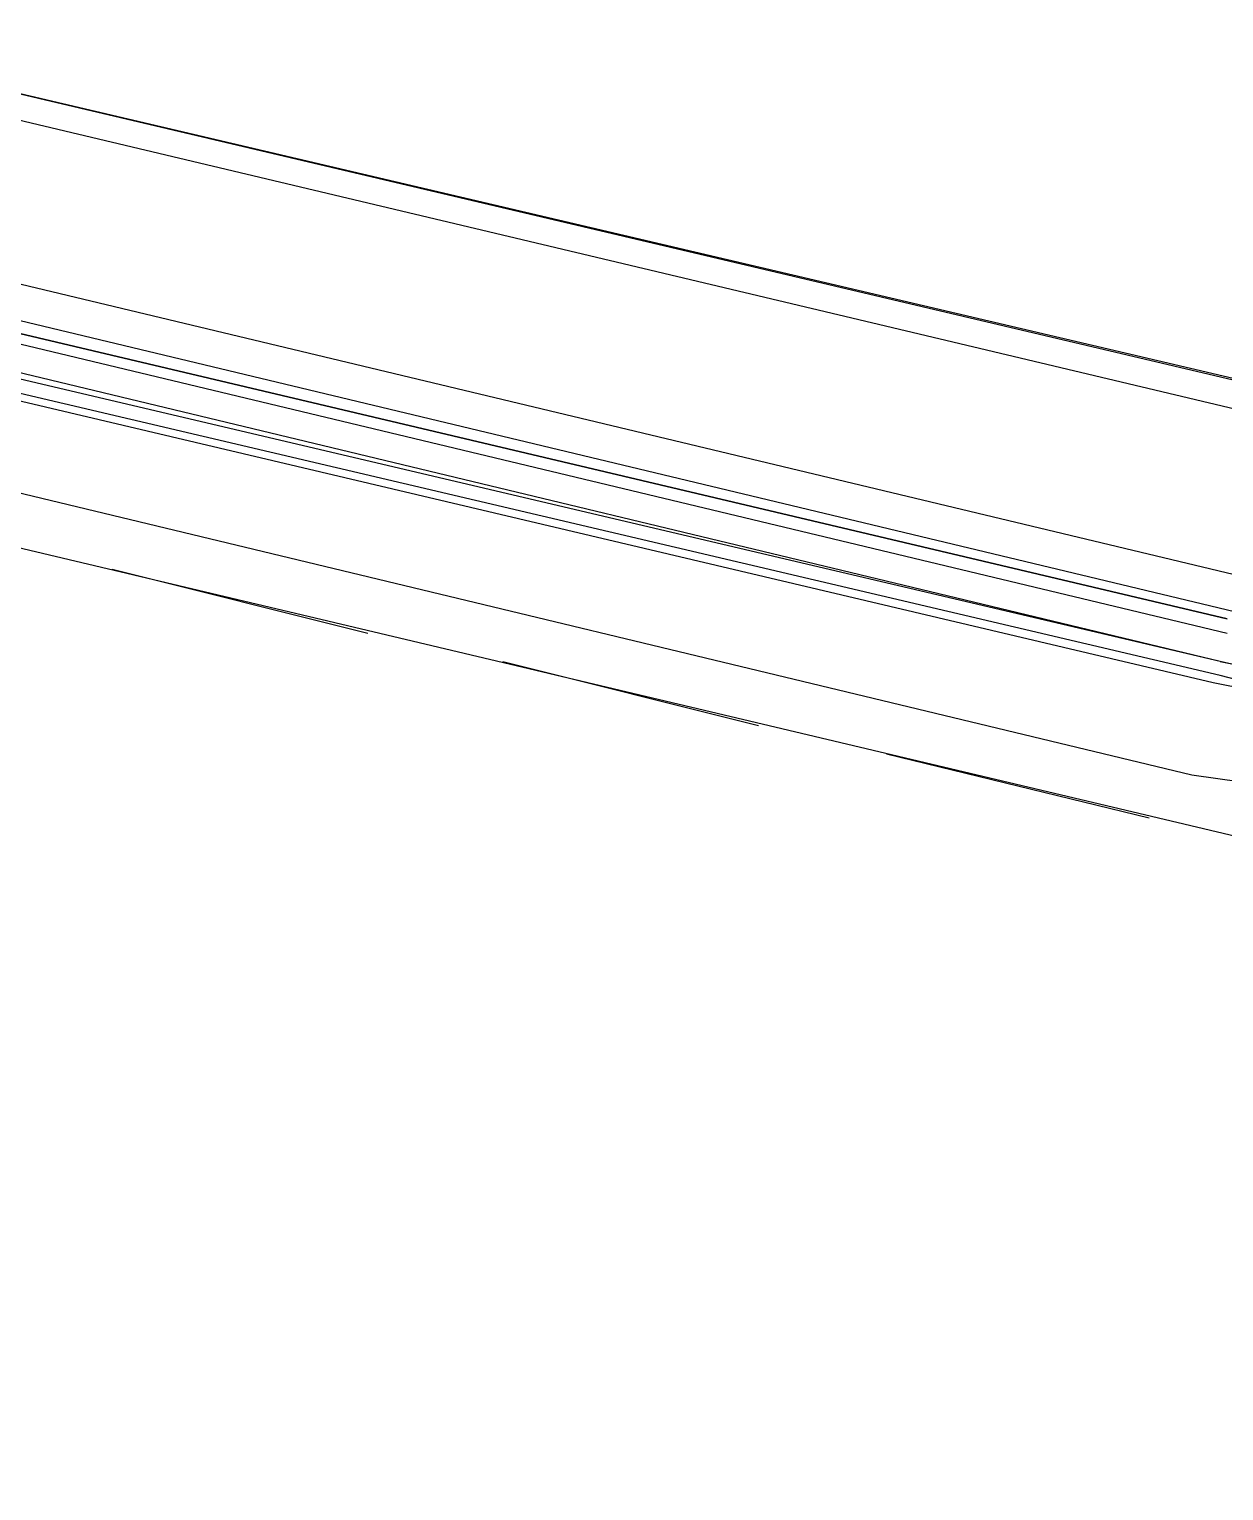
# Model space of a CAD drawing. Header units: feet. Extents: x -84 to 198, y -22 to 181.
# Drawn here: x 124.124 to 126.367, y 126.341 to 129.084 of the extents above; entities that cross this region are included whole.
import ezdxf

# ---------------------------------------------------------------- set-up
doc = ezdxf.new("R2010")
doc.units = ezdxf.units.FT
doc.layers.add('A-LINEA', color=7, linetype='CONTINUOUS')

msp = doc.modelspace()

# ---------------------------------------------------------------- linework, layer by layer
at = {"layer": 'A-LINEA'}
for p, q in [((119.2933, 130.0978), (127.2133, 128.2311)), ((119.6267, 129.9778), (126.8667, 128.2578)), ((119.44, 129.2178), (126.6933, 127.4978)), ((123.28, 128.8044), (126.4, 128.0578)), ((126.36, 127.8978), (123.2533, 128.6444)), ((126.36, 127.8978), (123.24, 128.6311)), ((126.36, 127.8711), (123.24, 128.6044)), ((126.3467, 127.8578), (123.24, 128.5911)), ((126.3067, 127.6844), (123.2, 128.4311)), ((124.28, 128.0711), (124.76, 127.9511)), ((124.28, 128.0711), (124.76, 127.9511)), ((125.0133, 127.8978), (125.4933, 127.7778)), ((125.0133, 127.8978), (125.4933, 127.7778)), ((126.4133, 127.8578), (126.36, 127.8711)), ((126.4133, 127.8444), (126.3467, 127.8578)), ((125.7333, 127.7244), (126.2267, 127.6044)), ((125.7333, 127.7244), (126.2267, 127.6044)), ((126.4, 127.6711), (126.3067, 127.6844))]:
    msp.add_line(p, q, dxfattribs=at)
for points in [[(103.1067, 159.3911), (103.0667, 159.2178), (102.5733, 157.1111), (102.8667, 156.9378), (100.9867, 148.9911), (103.5867, 148.3778), (103.4267, 147.7244), (111.4267, 145.8444), (113.8133, 145.2711), (117.8667, 144.3111), (114.9067, 131.8311), (119.4533, 130.7511), (119.2933, 130.0978), (122, 129.4578), (128.0267, 128.0444), (124.1867, 111.8044), (124.44, 111.7378), (125.7867, 111.4178), (129.48, 110.5511), (135.96, 109.0178), (135.88, 108.6844), (141.96, 107.2578)], [(103.1067, 159.3911), (103.0667, 159.2178), (102.5733, 157.1111), (102.8667, 156.9378), (100.9867, 148.9911), (103.5867, 148.3778), (103.4267, 147.7244), (111.4267, 145.8444), (113.8133, 145.2711), (117.8667, 144.3111), (114.9067, 131.8311), (119.4533, 130.7511), (119.2933, 130.0978), (122, 129.4578), (128.0267, 128.0444), (124.1867, 111.8044), (124.44, 111.7378), (125.7867, 111.4178), (129.48, 110.5511), (135.96, 109.0178), (135.88, 108.6844), (141.96, 107.2578)], [(126.3867, 127.9911), (123.2133, 128.7511), (123.2, 128.7378), (123.2133, 128.7244), (126.3733, 127.9778), (123.2133, 128.7244), (123.2, 128.7244), (123.2, 128.7111), (126.3733, 127.9511)], [(126.5333, 127.8578), (126.36, 127.8978), (126.4267, 127.8844), (126.44, 127.8978), (126.44, 127.8978)]]:
    msp.add_lwpolyline(points, dxfattribs=at)

doc.saveas('drawing.dxf')
